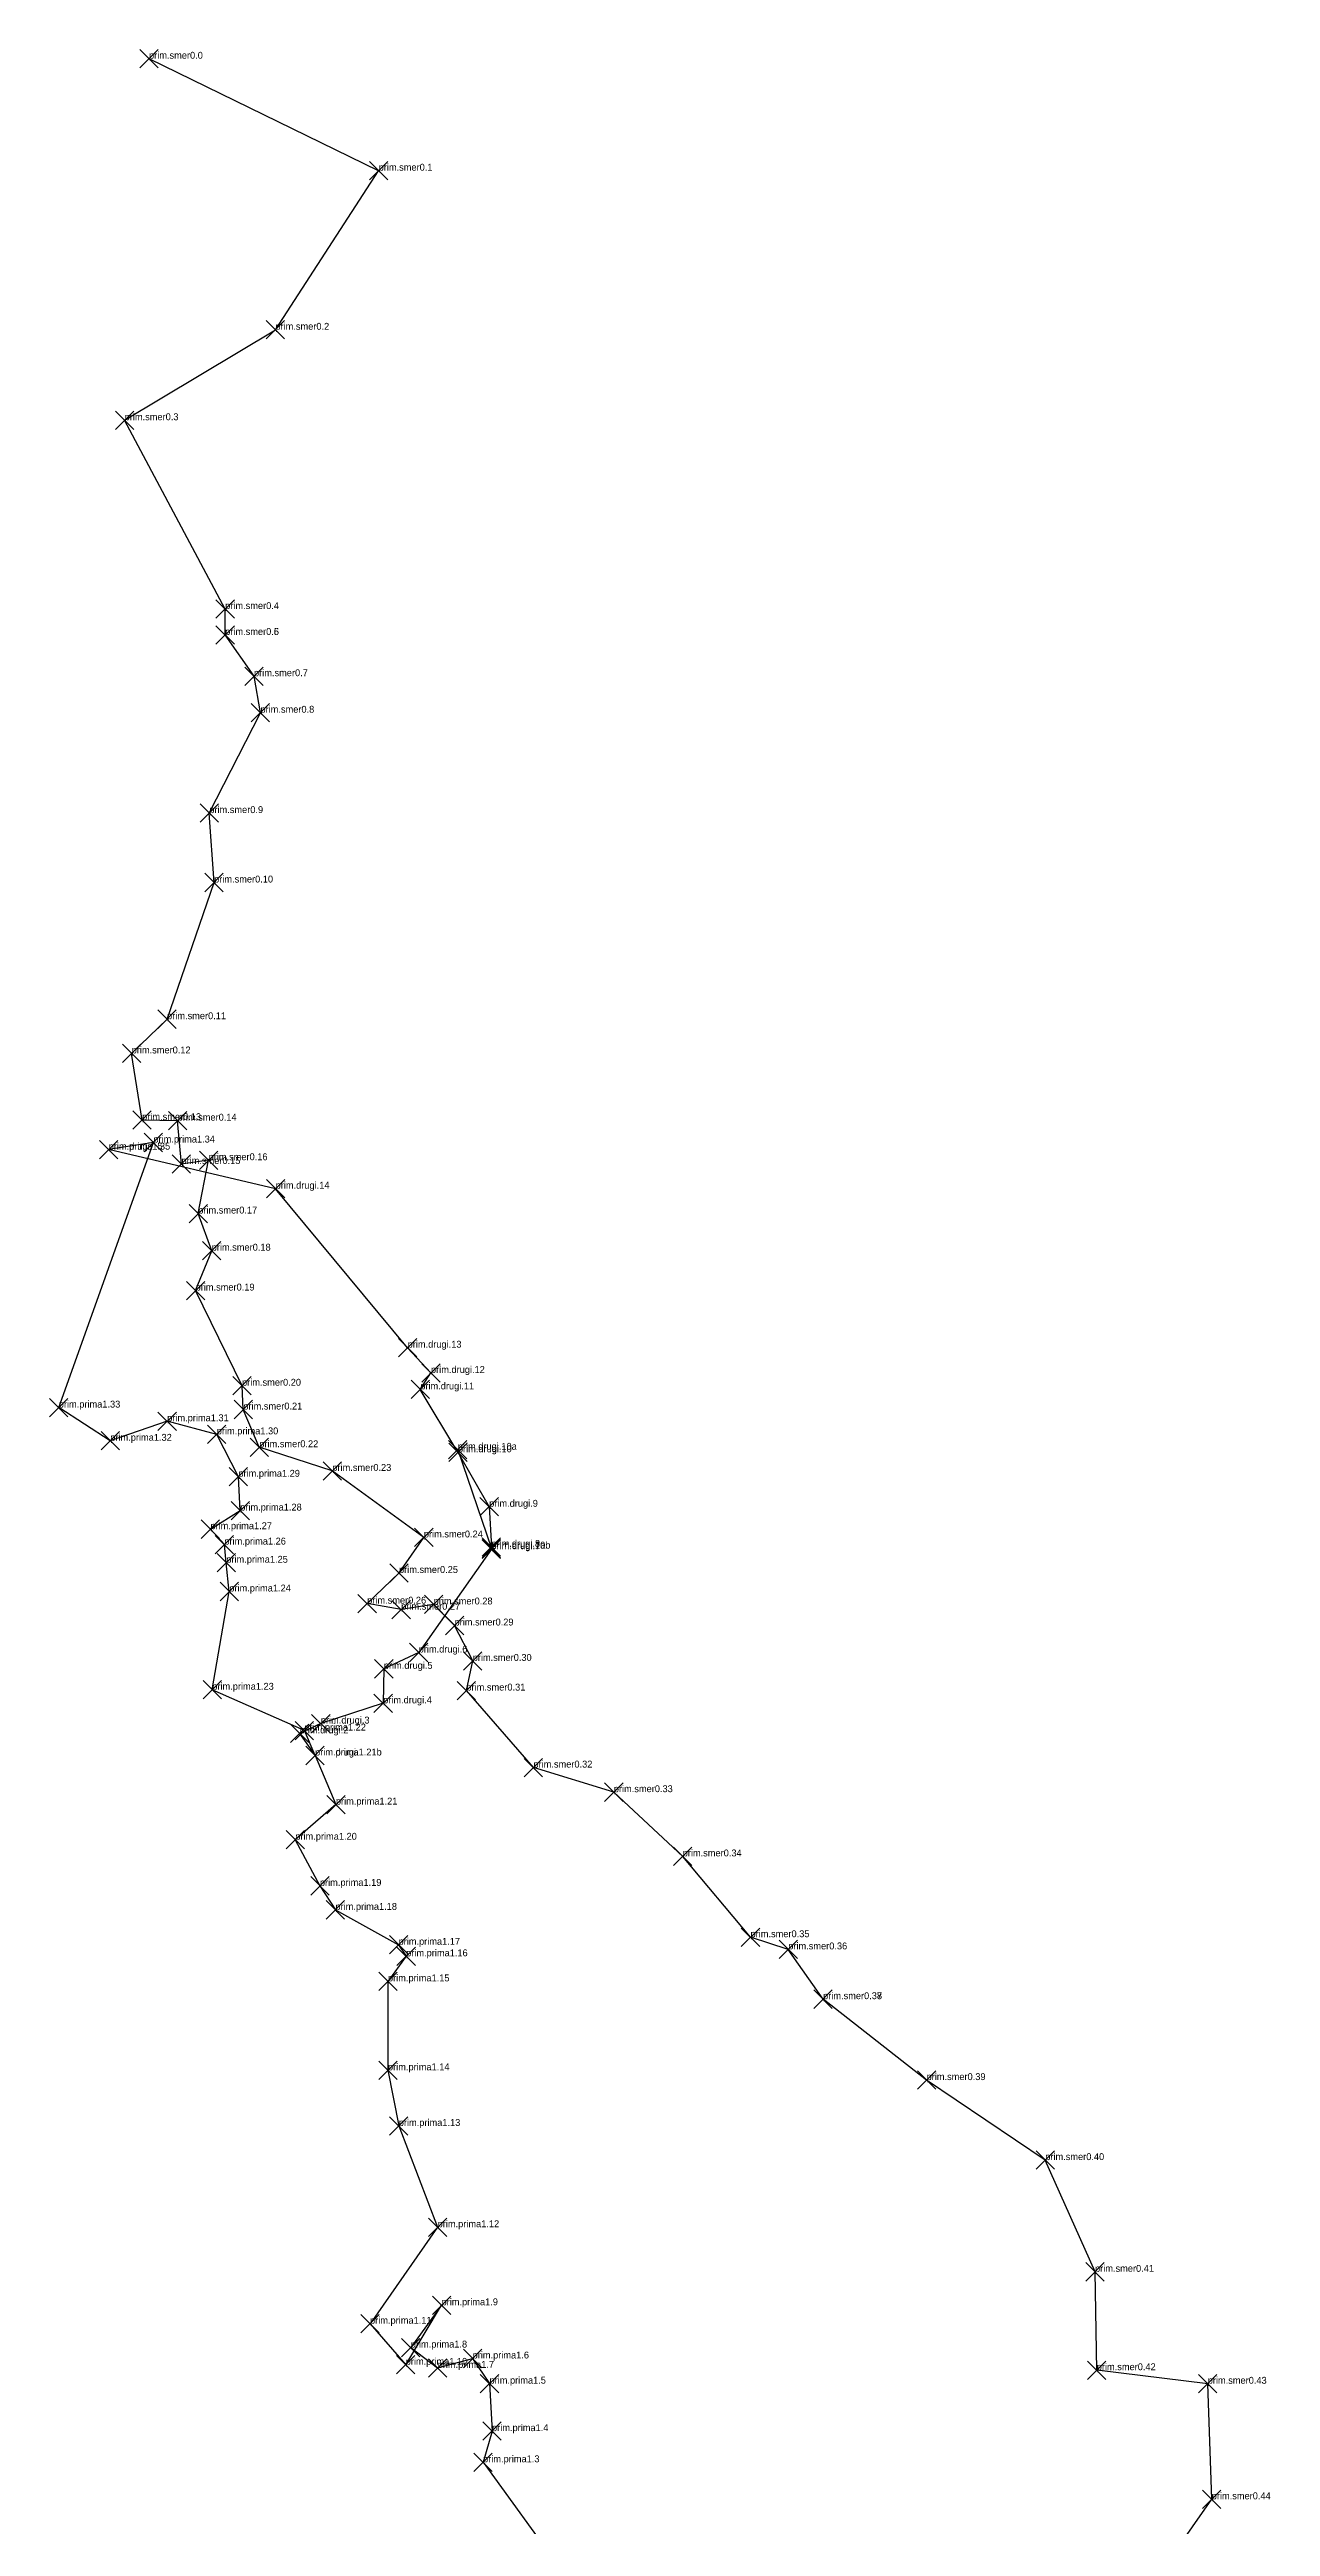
# Model space of a CAD drawing. Extents: x 5404457 to 5404684, y 5123274 to 5123842.
# Drawn here: x 5404555.6 to 5404661.7, y 5123626.5 to 5123842 of the extents above; entities that cross this region are included whole.
import ezdxf

# ---------------------------------------------------------------- set-up
doc = ezdxf.new("R2010")
doc.units = 0
doc.header["$PDMODE"] = 3
doc.header["$PDSIZE"] = 0.8
for name, color, linetype in [('CentreLine', 5, 'CONTINUOUS'), ('Labels', 7, 'CONTINUOUS'), ('Stations', 7, 'CONTINUOUS')]:
    doc.layers.add(name, color=color, linetype=linetype)

msp = doc.modelspace()

# ---------------------------------------------------------------- linework, layer by layer
at = {"layer": 'CentreLine'}
for p, q in [((5404584.18, 5123831.46, 1610.27), (5404564.21, 5123841.2, 1630.28)), ((5404575.2, 5123817.62, 1606.16), (5404584.18, 5123831.46, 1610.27)), ((5404562.09, 5123809.75, 1594.22), (5404575.2, 5123817.62, 1606.16)), ((5404570.83, 5123793.32, 1587.44), (5404562.09, 5123809.75, 1594.22)), ((5404570.83, 5123791.07, 1581.24), (5404570.83, 5123793.32, 1587.44)), ((5404573.34, 5123787.48, 1574.58), (5404570.83, 5123791.07, 1575.04)), ((5404570.83, 5123791.07, 1575.04), (5404570.83, 5123791.07, 1581.24)), ((5404573.9, 5123784.3, 1569.41), (5404573.34, 5123787.48, 1574.58)), ((5404569.45, 5123775.57, 1566.23), (5404573.9, 5123784.3, 1569.41)), ((5404569.87, 5123769.53, 1564.49), (5404569.45, 5123775.57, 1566.23)), ((5404565.78, 5123757.64, 1560.16), (5404569.87, 5123769.53, 1564.49)), ((5404562.7, 5123754.66, 1557.78), (5404565.78, 5123757.64, 1560.16)), ((5404563.61, 5123748.86, 1557.17), (5404562.7, 5123754.66, 1557.78)), ((5404566.7, 5123748.81, 1556.34), (5404563.61, 5123748.86, 1557.17)), ((5404567.03, 5123745.04, 1557.64), (5404566.7, 5123748.81, 1556.34)), ((5404556.36, 5123723.85, 1697.34), (5404564.59, 5123746.91, 1721.24)), ((5404564.59, 5123746.91, 1721.24), (5404560.7, 5123746.29, 1721.33)), ((5404575.22, 5123742.89, 1729.51), (5404560.7, 5123746.29, 1721.33)), ((5404569.39, 5123745.37, 1557.31), (5404567.03, 5123745.04, 1557.64)), ((5404568.49, 5123740.73, 1555.68), (5404569.39, 5123745.37, 1557.31)), ((5404586.7, 5123729.06, 1730.37), (5404575.22, 5123742.89, 1729.51)), ((5404569.66, 5123737.5, 1554.07), (5404568.49, 5123740.73, 1555.68)), ((5404568.26, 5123734.03, 1553.41), (5404569.66, 5123737.5, 1554.07)), ((5404572.3, 5123725.75, 1552.12), (5404568.26, 5123734.03, 1553.41)), ((5404588.73, 5123726.86, 1730.39), (5404586.7, 5123729.06, 1730.37)), ((5404572.41, 5123723.68, 1556.56), (5404572.3, 5123725.75, 1552.12)), ((5404587.8, 5123725.43, 1730.4), (5404588.73, 5123726.86, 1730.39)), ((5404560.84, 5123720.96, 1695.58), (5404556.36, 5123723.85, 1697.34)), ((5404573.8, 5123720.4, 1554.74), (5404572.41, 5123723.68, 1556.56)), ((5404591.07, 5123719.96, 1730.99), (5404587.8, 5123725.43, 1730.4)), ((5404565.79, 5123722.66, 1697.88), (5404560.84, 5123720.96, 1695.58)), ((5404570.1, 5123721.52, 1698.32), (5404565.79, 5123722.66, 1697.88)), ((5404571.98, 5123717.83, 1696.37), (5404570.1, 5123721.52, 1698.32)), ((5404580.15, 5123718.34, 1552.31), (5404573.8, 5123720.4, 1554.74)), ((5404591.07, 5123719.96, 1730.99), (5404591.06, 5123720.18, 1720.42)), ((5404591.06, 5123720.18, 1720.42), (5404593.99, 5123711.58, 1712.62)), ((5404591.07, 5123719.96, 1730.99), (5404593.79, 5123715.22, 1731.1)), ((5404572.14, 5123714.89, 1691.62), (5404571.98, 5123717.83, 1696.37)), ((5404588.11, 5123712.55, 1548.13), (5404580.15, 5123718.34, 1552.31)), ((5404569.55, 5123713.27, 1689.83), (5404572.14, 5123714.89, 1691.62)), ((5404593.79, 5123715.22, 1731.1), (5404593.98, 5123711.73, 1721.52)), ((5404570.76, 5123711.93, 1688.46), (5404569.55, 5123713.27, 1689.83)), ((5404570.93, 5123710.35, 1687.68), (5404570.76, 5123711.93, 1688.46)), ((5404585.95, 5123709.46, 1547.12), (5404588.11, 5123712.55, 1548.13)), ((5404593.99, 5123711.53, 1692.65), (5404587.66, 5123702.54, 1686.7)), ((5404593.98, 5123711.73, 1721.52), (5404593.99, 5123711.58, 1712.62)), ((5404593.99, 5123711.58, 1712.62), (5404593.99, 5123711.53, 1692.65)), ((5404571.19, 5123707.85, 1677.47), (5404570.93, 5123710.35, 1687.68)), ((5404583.18, 5123706.79, 1543.78), (5404585.95, 5123709.46, 1547.12)), ((5404569.71, 5123699.3, 1662.72), (5404571.19, 5123707.85, 1677.47)), ((5404586.14, 5123706.27, 1540.56), (5404583.18, 5123706.79, 1543.78)), ((5404588.96, 5123706.72, 1541.06), (5404586.14, 5123706.27, 1540.56)), ((5404590.78, 5123704.89, 1539.97), (5404588.96, 5123706.72, 1541.06)), ((5404592.36, 5123701.81, 1539.48), (5404590.78, 5123704.89, 1539.97)), ((5404587.66, 5123702.54, 1686.7), (5404584.63, 5123701.12, 1683.71)), ((5404591.81, 5123699.23, 1534.54), (5404592.36, 5123701.81, 1539.48)), ((5404584.63, 5123701.12, 1683.71), (5404584.57, 5123698.12, 1683.57)), ((5404577.72, 5123695.75, 1665.66), (5404569.71, 5123699.3, 1662.72)), ((5404584.57, 5123698.12, 1683.57), (5404579.15, 5123696.36, 1676.88)), ((5404597.64, 5123692.53, 1532.16), (5404591.81, 5123699.23, 1534.54)), ((5404579.15, 5123696.36, 1676.88), (5404577.31, 5123695.5, 1671.9)), ((5404577.31, 5123695.5, 1671.9), (5404578.65, 5123693.58, 1664.29)), ((5404578.65, 5123693.58, 1664.29), (5404577.72, 5123695.75, 1665.66)), ((5404578.65, 5123693.58, 1664.29), (5404580.46, 5123689.31, 1661.61)), ((5404604.63, 5123690.39, 1533.84), (5404597.64, 5123692.53, 1532.16)), ((5404580.46, 5123689.31, 1661.61), (5404576.93, 5123686.25, 1660.09)), ((5404610.62, 5123684.8, 1527.44), (5404604.63, 5123690.39, 1533.84)), ((5404576.93, 5123686.25, 1660.09), (5404579.07, 5123682.24, 1638.74)), ((5404616.52, 5123677.77, 1524.98), (5404610.62, 5123684.8, 1527.44)), ((5404579.07, 5123682.24, 1638.74), (5404580.42, 5123680.15, 1638.96)), ((5404580.42, 5123680.15, 1638.96), (5404585.91, 5123677.11, 1636.03)), ((5404586.57, 5123676.11, 1635.8), (5404584.99, 5123673.93, 1632.6)), ((5404585.91, 5123677.11, 1636.03), (5404586.57, 5123676.11, 1635.8)), ((5404619.8, 5123676.71, 1526.59), (5404616.52, 5123677.77, 1524.98)), ((5404622.83, 5123672.38, 1526.22), (5404619.8, 5123676.71, 1526.59)), ((5404584.99, 5123673.93, 1632.6), (5404584.99, 5123666.19, 1615.2)), ((5404631.83, 5123665.34, 1523.43), (5404622.83, 5123672.38, 1521.42)), ((5404622.83, 5123672.38, 1521.42), (5404622.83, 5123672.38, 1526.22)), ((5404584.99, 5123666.19, 1615.2), (5404585.93, 5123661.35, 1607.31)), ((5404642.15, 5123658.38, 1530.05), (5404631.83, 5123665.34, 1523.43)), ((5404585.93, 5123661.35, 1607.31), (5404589.31, 5123652.54, 1601.19)), ((5404646.48, 5123648.66, 1531.17), (5404642.15, 5123658.38, 1530.05)), ((5404589.31, 5123652.54, 1601.19), (5404583.43, 5123644.14, 1599.19)), ((5404646.63, 5123640.1, 1529.35), (5404646.48, 5123648.66, 1531.17)), ((5404583.43, 5123644.14, 1599.19), (5404586.53, 5123640.57, 1598.27)), ((5404586.53, 5123640.57, 1598.27), (5404589.65, 5123645.75, 1593.88)), ((5404589.65, 5123645.75, 1593.88), (5404586.97, 5123642.07, 1591.94)), ((5404586.97, 5123642.07, 1591.94), (5404589.31, 5123640.3, 1591.32)), ((5404589.31, 5123640.3, 1591.32), (5404592.35, 5123641.12, 1589.28)), ((5404592.35, 5123641.12, 1589.28), (5404593.82, 5123638.93, 1588.42)), ((5404656.28, 5123638.92, 1530.55), (5404646.63, 5123640.1, 1529.35)), ((5404593.82, 5123638.93, 1588.42), (5404594.04, 5123634.8, 1586.92)), ((5404656.63, 5123628.87, 1524.97), (5404656.28, 5123638.92, 1530.55)), ((5404594.04, 5123634.8, 1586.92), (5404593.26, 5123632.09, 1566.79)), ((5404593.26, 5123632.09, 1566.79), (5404600.03, 5123622.77, 1567.2)), ((5404650.99, 5123620.81, 1521.59), (5404656.63, 5123628.87, 1524.97))]:
    msp.add_line(p, q, dxfattribs=at)
at = {"layer": 'Stations'}
for p in [(5404564.21, 5123841.2, 1630.28), (5404584.18, 5123831.46, 1610.27), (5404575.2, 5123817.62, 1606.16), (5404562.09, 5123809.75, 1594.22), (5404570.83, 5123793.32, 1587.44), (5404570.83, 5123791.07, 1581.24), (5404570.83, 5123791.07, 1575.04), (5404573.34, 5123787.48, 1574.58), (5404573.9, 5123784.3, 1569.41), (5404569.45, 5123775.57, 1566.23), (5404569.87, 5123769.53, 1564.49), (5404565.78, 5123757.64, 1560.16), (5404562.7, 5123754.66, 1557.78), (5404563.61, 5123748.86, 1557.17), (5404566.7, 5123748.81, 1556.34), (5404560.7, 5123746.29, 1721.33), (5404560.7, 5123746.29, 1721.33), (5404564.59, 5123746.91, 1721.24), (5404567.03, 5123745.04, 1557.64), (5404569.39, 5123745.37, 1557.31), (5404575.22, 5123742.89, 1729.51), (5404568.49, 5123740.73, 1555.68), (5404569.66, 5123737.5, 1554.07), (5404568.26, 5123734.03, 1553.41), (5404586.7, 5123729.06, 1730.37), (5404588.73, 5123726.86, 1730.39), (5404572.3, 5123725.75, 1552.12), (5404587.8, 5123725.43, 1730.4), (5404556.36, 5123723.85, 1697.34), (5404565.79, 5123722.66, 1697.88), (5404572.41, 5123723.68, 1556.56), (5404560.84, 5123720.96, 1695.58), (5404570.1, 5123721.52, 1698.32), (5404573.8, 5123720.4, 1554.74), (5404580.15, 5123718.34, 1552.31), (5404591.06, 5123720.18, 1720.42), (5404591.07, 5123719.96, 1730.99), (5404571.98, 5123717.83, 1696.37), (5404572.14, 5123714.89, 1691.62), (5404593.79, 5123715.22, 1731.1), (5404569.55, 5123713.27, 1689.83), (5404570.76, 5123711.93, 1688.46), (5404588.11, 5123712.55, 1548.13), (5404570.93, 5123710.35, 1687.68), (5404593.98, 5123711.73, 1721.52), (5404593.99, 5123711.58, 1712.62), (5404593.99, 5123711.58, 1712.62), (5404593.99, 5123711.53, 1692.65), (5404571.19, 5123707.85, 1677.47), (5404585.95, 5123709.46, 1547.12), (5404583.18, 5123706.79, 1543.78), (5404586.14, 5123706.27, 1540.56), (5404588.96, 5123706.72, 1541.06), (5404590.78, 5123704.89, 1539.97), (5404584.63, 5123701.12, 1683.71), (5404587.66, 5123702.54, 1686.7), (5404592.36, 5123701.81, 1539.48), (5404569.71, 5123699.3, 1662.72), (5404591.81, 5123699.23, 1534.54), (5404584.57, 5123698.12, 1683.57), (5404577.31, 5123695.5, 1671.9), (5404577.72, 5123695.75, 1665.66), (5404579.15, 5123696.36, 1676.88), (5404578.65, 5123693.58, 1664.29), (5404578.65, 5123693.58, 1664.29), (5404597.64, 5123692.53, 1532.16), (5404604.63, 5123690.39, 1533.84), (5404580.46, 5123689.31, 1661.61), (5404576.93, 5123686.25, 1660.09), (5404610.62, 5123684.8, 1527.44), (5404579.07, 5123682.24, 1638.74), (5404580.42, 5123680.15, 1638.96), (5404616.52, 5123677.77, 1524.98), (5404585.91, 5123677.11, 1636.03), (5404586.57, 5123676.11, 1635.8), (5404619.8, 5123676.71, 1526.59), (5404584.99, 5123673.93, 1632.6), (5404622.83, 5123672.38, 1526.22), (5404622.83, 5123672.38, 1521.42), (5404584.99, 5123666.19, 1615.2), (5404631.83, 5123665.34, 1523.43), (5404585.93, 5123661.35, 1607.31), (5404642.15, 5123658.38, 1530.05), (5404589.31, 5123652.54, 1601.19), (5404646.48, 5123648.66, 1531.17), (5404589.65, 5123645.75, 1593.88), (5404583.43, 5123644.14, 1599.19), (5404586.97, 5123642.07, 1591.94), (5404592.35, 5123641.12, 1589.28), (5404586.53, 5123640.57, 1598.27), (5404589.31, 5123640.3, 1591.32), (5404593.82, 5123638.93, 1588.42), (5404646.63, 5123640.1, 1529.35), (5404656.28, 5123638.92, 1530.55), (5404594.04, 5123634.8, 1586.92), (5404593.26, 5123632.09, 1566.79), (5404656.63, 5123628.87, 1524.97)]:
    msp.add_point(p, dxfattribs=at)

# ---------------------------------------------------------------- texts
at = {"layer": 'Labels'}
for s, p in [('prim.smer0.0', (5404564.21, 5123841.2, 1630.28)), ('prim.smer0.1', (5404584.18, 5123831.46, 1610.27)), ('prim.smer0.2', (5404575.2, 5123817.62, 1606.16)), ('prim.smer0.3', (5404562.09, 5123809.75, 1594.22)), ('prim.smer0.4', (5404570.83, 5123793.32, 1587.44)), ('prim.smer0.5', (5404570.83, 5123791.07, 1581.24)), ('prim.smer0.6', (5404570.83, 5123791.07, 1575.04)), ('prim.smer0.7', (5404573.34, 5123787.48, 1574.58)), ('prim.smer0.8', (5404573.9, 5123784.3, 1569.41)), ('prim.smer0.9', (5404569.45, 5123775.57, 1566.23)), ('prim.smer0.10', (5404569.87, 5123769.53, 1564.49)), ('prim.smer0.11', (5404565.78, 5123757.64, 1560.16)), ('prim.smer0.12', (5404562.7, 5123754.66, 1557.78)), ('prim.smer0.13', (5404563.61, 5123748.86, 1557.17)), ('prim.smer0.14', (5404566.7, 5123748.81, 1556.34)), ('prim.prima1.34', (5404564.59, 5123746.91, 1721.24)), ('prim.drugi.15', (5404560.7, 5123746.29, 1721.33)), ('prim.prima1.35', (5404560.7, 5123746.29, 1721.33)), ('prim.smer0.15', (5404567.03, 5123745.04, 1557.64)), ('prim.smer0.16', (5404569.39, 5123745.37, 1557.31)), ('prim.drugi.14', (5404575.22, 5123742.89, 1729.51)), ('prim.smer0.17', (5404568.49, 5123740.73, 1555.68)), ('prim.smer0.18', (5404569.66, 5123737.5, 1554.07)), ('prim.smer0.19', (5404568.26, 5123734.03, 1553.41)), ('prim.drugi.13', (5404586.7, 5123729.06, 1730.37)), ('prim.smer0.20', (5404572.3, 5123725.75, 1552.12)), ('prim.drugi.11', (5404587.8, 5123725.43, 1730.4)), ('prim.drugi.12', (5404588.73, 5123726.86, 1730.39)), ('prim.prima1.33', (5404556.36, 5123723.85, 1697.34)), ('prim.smer0.21', (5404572.41, 5123723.68, 1556.56)), ('prim.prima1.32', (5404560.84, 5123720.96, 1695.58)), ('prim.prima1.31', (5404565.79, 5123722.66, 1697.88)), ('prim.prima1.30', (5404570.1, 5123721.52, 1698.32)), ('prim.smer0.22', (5404573.8, 5123720.4, 1554.74)), ('prim.drugi.10a', (5404591.06, 5123720.18, 1720.42)), ('prim.drugi.10', (5404591.07, 5123719.96, 1730.99)), ('prim.prima1.29', (5404571.98, 5123717.83, 1696.37)), ('prim.smer0.23', (5404580.15, 5123718.34, 1552.31)), ('prim.prima1.28', (5404572.14, 5123714.89, 1691.62)), ('prim.drugi.9', (5404593.79, 5123715.22, 1731.1)), ('prim.prima1.27', (5404569.55, 5123713.27, 1689.83)), ('prim.prima1.26', (5404570.76, 5123711.93, 1688.46)), ('prim.smer0.24', (5404588.11, 5123712.55, 1548.13)), ('prim.prima1.25', (5404570.93, 5123710.35, 1687.68)), ('prim.drugi.8', (5404593.98, 5123711.73, 1721.52)), ('prim.drugi.10b', (5404593.99, 5123711.58, 1712.62)), ('prim.drugi.7a', (5404593.99, 5123711.58, 1712.62)), ('prim.drugi.7', (5404593.99, 5123711.53, 1692.65)), ('prim.prima1.24', (5404571.19, 5123707.85, 1677.47)), ('prim.smer0.25', (5404585.95, 5123709.46, 1547.12)), ('prim.smer0.26', (5404583.18, 5123706.79, 1543.78)), ('prim.smer0.27', (5404586.14, 5123706.27, 1540.56)), ('prim.smer0.28', (5404588.96, 5123706.72, 1541.06)), ('prim.smer0.29', (5404590.78, 5123704.89, 1539.97)), ('prim.drugi.6', (5404587.66, 5123702.54, 1686.7)), ('prim.smer0.30', (5404592.36, 5123701.81, 1539.48)), ('prim.prima1.23', (5404569.71, 5123699.3, 1662.72)), ('prim.drugi.5', (5404584.63, 5123701.12, 1683.71)), ('prim.smer0.31', (5404591.81, 5123699.23, 1534.54)), ('prim.drugi.4', (5404584.57, 5123698.12, 1683.57)), ('prim.drugi.2', (5404577.31, 5123695.5, 1671.9)), ('prim.prima1.22', (5404577.72, 5123695.75, 1665.66)), ('prim.drugi.3', (5404579.15, 5123696.36, 1676.88)), ('prim.prima1.21b', (5404578.65, 5123693.58, 1664.29)), ('prim.drugi.1', (5404578.65, 5123693.58, 1664.29)), ('prim.smer0.32', (5404597.64, 5123692.53, 1532.16)), ('prim.smer0.33', (5404604.63, 5123690.39, 1533.84)), ('prim.prima1.21', (5404580.46, 5123689.31, 1661.61)), ('prim.prima1.20', (5404576.93, 5123686.25, 1660.09)), ('prim.smer0.34', (5404610.62, 5123684.8, 1527.44)), ('prim.prima1.19', (5404579.07, 5123682.24, 1638.74)), ('prim.prima1.18', (5404580.42, 5123680.15, 1638.96)), ('prim.smer0.35', (5404616.52, 5123677.77, 1524.98)), ('prim.prima1.17', (5404585.91, 5123677.11, 1636.03)), ('prim.prima1.16', (5404586.57, 5123676.11, 1635.8)), ('prim.smer0.36', (5404619.8, 5123676.71, 1526.59)), ('prim.prima1.15', (5404584.99, 5123673.93, 1632.6)), ('prim.smer0.37', (5404622.83, 5123672.38, 1526.22)), ('prim.smer0.38', (5404622.83, 5123672.38, 1521.42)), ('prim.prima1.14', (5404584.99, 5123666.19, 1615.2)), ('prim.smer0.39', (5404631.83, 5123665.34, 1523.43)), ('prim.prima1.13', (5404585.93, 5123661.35, 1607.31)), ('prim.smer0.40', (5404642.15, 5123658.38, 1530.05)), ('prim.prima1.12', (5404589.31, 5123652.54, 1601.19)), ('prim.smer0.41', (5404646.48, 5123648.66, 1531.17)), ('prim.prima1.9', (5404589.65, 5123645.75, 1593.88)), ('prim.prima1.11', (5404583.43, 5123644.14, 1599.19)), ('prim.prima1.8', (5404586.97, 5123642.07, 1591.94)), ('prim.prima1.6', (5404592.35, 5123641.12, 1589.28)), ('prim.prima1.10', (5404586.53, 5123640.57, 1598.27)), ('prim.prima1.7', (5404589.31, 5123640.3, 1591.32)), ('prim.prima1.5', (5404593.82, 5123638.93, 1588.42)), ('prim.smer0.42', (5404646.63, 5123640.1, 1529.35)), ('prim.smer0.43', (5404656.28, 5123638.92, 1530.55)), ('prim.prima1.4', (5404594.04, 5123634.8, 1586.92)), ('prim.prima1.3', (5404593.26, 5123632.09, 1566.79)), ('prim.smer0.44', (5404656.63, 5123628.87, 1524.97))]:
    msp.add_text(s, height=0.6, dxfattribs=at).set_placement(p)

doc.saveas('drawing.dxf')
